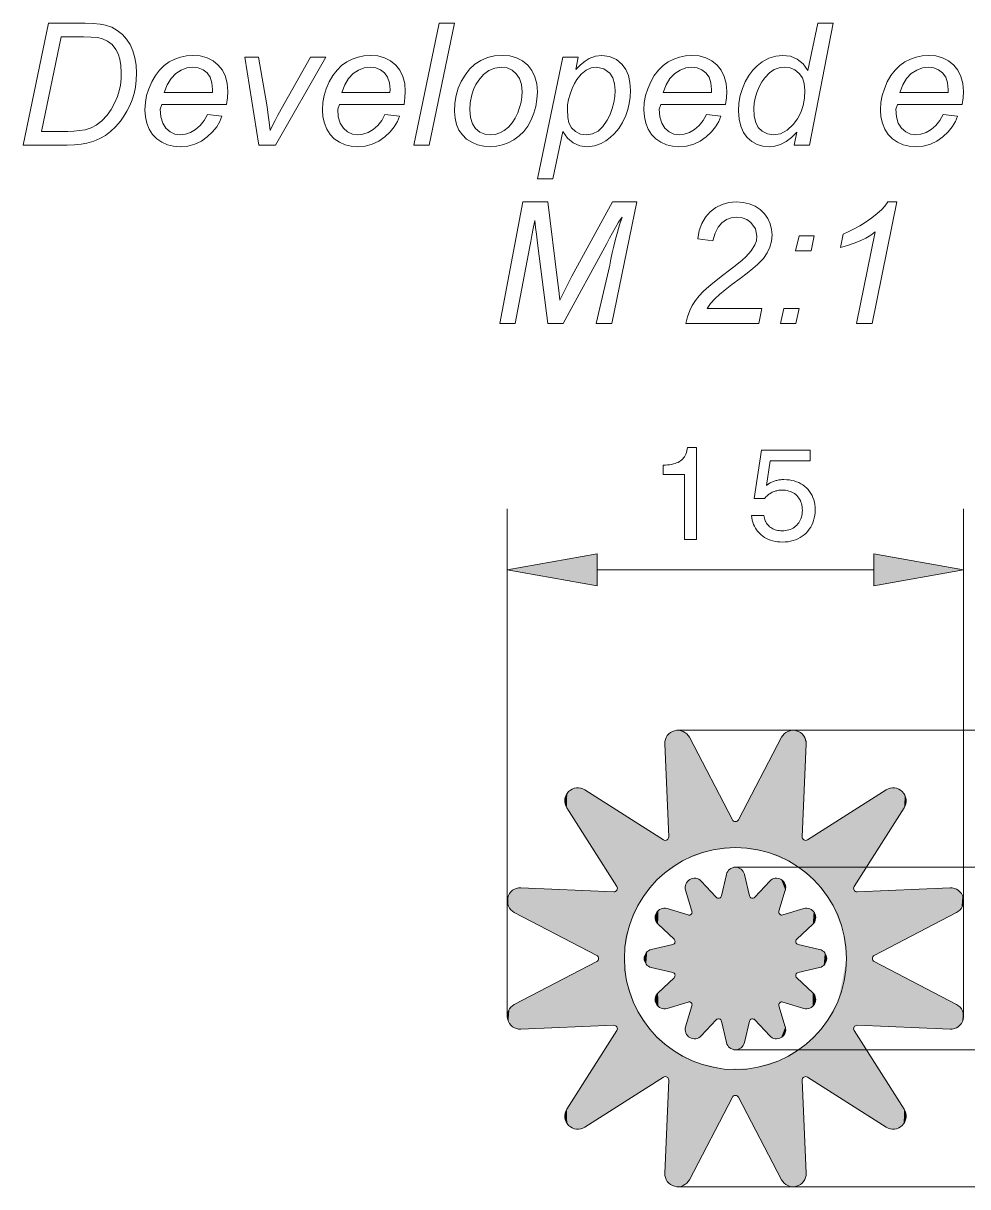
# Model space of a CAD drawing. Extents: x 0 to 297, y 0 to 420.
# Drawn here: x 179.41 to 210.45, y 42.51 to 80.75 of the extents above; entities that cross this region are included whole.
import ezdxf

# ---------------------------------------------------------------- set-up
doc = ezdxf.new("R2010")
doc.units = 0

msp = doc.modelspace()

# ---------------------------------------------------------------- linework, layer by layer
at = {"lineweight": 13, "ltscale": 0.416678}
for p, q in [((195.317, 48.118), (195.317, 64.785)), ((210.317, 48.118), (210.317, 64.785))]:
    msp.add_line(p, q, dxfattribs=at)
at = {"lineweight": 13, "ltscale": 0.227279}
msp.add_line((198.272, 62.785), (207.363, 62.785), dxfattribs=at)
at = {"lineweight": 13}
for p, q in [((200.923, 57.512), (230.468, 57.512)), ((200.923, 42.512), (230.468, 42.512))]:
    msp.add_line(p, q, dxfattribs=at)
at = {"lineweight": 13, "ltscale": 0.076371}
for p, q in [((200.624, 54.013), (200.494, 57.065)), ((202.716, 54.574), (201.303, 57.282)), ((202.918, 54.574), (204.331, 57.282)), ((205.01, 54.013), (205.141, 57.065)), ((198.817, 52.205), (195.765, 52.336)), ((206.818, 52.205), (209.87, 52.336)), ((198.256, 50.113), (195.548, 51.527)), ((207.378, 50.113), (210.087, 51.527)), ((198.256, 49.911), (195.548, 48.498)), ((207.378, 49.911), (210.087, 48.498)), ((198.817, 47.819), (195.765, 47.689)), ((206.818, 47.819), (209.87, 47.689)), ((200.624, 46.012), (200.494, 42.96)), ((205.01, 46.012), (205.141, 42.96)), ((202.716, 45.451), (201.303, 42.743)), ((202.918, 45.451), (204.331, 42.743))]:
    msp.add_line(p, q, dxfattribs=at)
at = {"lineweight": 13, "ltscale": 0.076513}
for p, q in [((200.449, 53.912), (197.866, 55.554)), ((205.185, 53.912), (207.768, 55.554)), ((198.918, 52.38), (197.276, 54.963)), ((206.717, 52.38), (208.359, 54.963)), ((198.918, 47.644), (197.276, 45.061)), ((206.717, 47.644), (208.359, 45.061)), ((200.449, 46.113), (197.866, 44.471)), ((205.185, 46.113), (207.768, 44.471))]:
    msp.add_line(p, q, dxfattribs=at)
at = {"lineweight": 13, "ltscale": 0.01809}
for p, q in [((202.356, 52.074), (202.522, 52.778)), ((203.278, 52.074), (203.113, 52.778)), ((201.263, 51.442), (200.57, 51.651)), ((204.372, 51.442), (205.065, 51.651)), ((200.801, 50.644), (200.274, 51.139)), ((204.833, 50.644), (205.36, 51.139)), ((200.756, 50.473), (200.051, 50.308)), ((204.879, 50.473), (205.583, 50.308)), ((200.756, 49.551), (200.051, 49.717)), ((204.879, 49.551), (205.583, 49.717)), ((200.801, 49.381), (200.274, 48.886)), ((204.833, 49.381), (205.36, 48.886)), ((201.263, 48.582), (200.57, 48.373)), ((204.372, 48.582), (205.065, 48.373)), ((202.356, 47.951), (202.522, 47.247)), ((203.278, 47.951), (203.113, 47.247))]:
    msp.add_line(p, q, dxfattribs=at)
at = {"lineweight": 13, "ltscale": 0.472596}
for p, q in [((202.817, 53.012), (221.721, 53.012)), ((202.817, 47.012), (221.721, 47.012))]:
    msp.add_line(p, q, dxfattribs=at)
at = {"lineweight": 13, "ltscale": 0.018089}
for p, q in [((202.186, 52.028), (201.69, 52.555)), ((203.449, 52.028), (203.944, 52.555)), ((201.387, 51.567), (201.178, 52.26)), ((204.247, 51.567), (204.456, 52.26)), ((201.387, 48.458), (201.178, 47.765)), ((204.247, 48.458), (204.456, 47.765)), ((202.186, 47.997), (201.69, 47.469)), ((203.449, 47.997), (203.944, 47.469))]:
    msp.add_line(p, q, dxfattribs=at)
at = {"lineweight": 13}
for points in [[(179.409, 76.745), (180.243, 80.745), (181.446, 80.745), (181.712, 80.738), (181.933, 80.718), (182.108, 80.683), (182.315, 80.612), (182.501, 80.511), (182.666, 80.381), (182.807, 80.224), (182.924, 80.044), (183.014, 79.839), (183.08, 79.614), (183.119, 79.371), (183.132, 79.111), (183.122, 78.875), (183.095, 78.65), (183.05, 78.435), (182.986, 78.231), (182.907, 78.038), (182.818, 77.858), (182.717, 77.689), (182.605, 77.532), (182.445, 77.346), (182.281, 77.189), (182.112, 77.061), (181.93, 76.957), (181.727, 76.873), (181.503, 76.808), (181.312, 76.773), (181.093, 76.752), (180.847, 76.745)], [(192.246, 76.745), (193.076, 80.745), (193.585, 80.745), (192.755, 76.745)], [(204.838, 77.163), (204.662, 76.993), (204.482, 76.86), (204.298, 76.766), (204.111, 76.709), (203.92, 76.69), (203.714, 76.709), (203.526, 76.765), (203.356, 76.859), (203.204, 76.991), (203.079, 77.159), (202.99, 77.36), (202.936, 77.596), (202.918, 77.865), (202.932, 78.122), (202.973, 78.367), (203.043, 78.601), (203.139, 78.824), (203.257, 79.027), (203.389, 79.203), (203.534, 79.352), (203.694, 79.474), (203.916, 79.594), (204.139, 79.666), (204.362, 79.69), (204.621, 79.659), (204.846, 79.565), (205.037, 79.409), (205.195, 79.19), (205.529, 80.745), (206.029, 80.745), (205.251, 76.745), (204.751, 76.745)], [(180.01, 77.19), (180.659, 77.19), (180.873, 77.193), (181.074, 77.204), (181.263, 77.221), (181.44, 77.245), (181.637, 77.307), (181.803, 77.392), (181.993, 77.536), (182.165, 77.721), (182.297, 77.911), (182.41, 78.117), (182.504, 78.34), (182.56, 78.52), (182.6, 78.711), (182.624, 78.915), (182.632, 79.13), (182.621, 79.362), (182.588, 79.566), (182.533, 79.741), (182.457, 79.887), (182.33, 80.044), (182.181, 80.16), (182.012, 80.238), (181.853, 80.273), (181.646, 80.294), (181.389, 80.301), (180.659, 80.301)], [(185.463, 77.745), (185.941, 77.69), (185.871, 77.514), (185.768, 77.342), (185.63, 77.174), (185.459, 77.011), (185.262, 76.871), (185.047, 76.77), (184.814, 76.71), (184.562, 76.69), (184.351, 76.706), (184.152, 76.755), (183.965, 76.837), (183.798, 76.95), (183.66, 77.093), (183.551, 77.265), (183.472, 77.462), (183.425, 77.675), (183.409, 77.906), (183.423, 78.139), (183.465, 78.369), (183.535, 78.596), (183.632, 78.818), (183.752, 79.025), (183.888, 79.203), (184.041, 79.353), (184.21, 79.475), (184.39, 79.569), (184.579, 79.636), (184.774, 79.676), (184.977, 79.69), (185.227, 79.67), (185.45, 79.611), (185.647, 79.512), (185.817, 79.373), (185.955, 79.2), (186.053, 78.998), (186.112, 78.768), (186.132, 78.508), (186.121, 78.296), (186.091, 78.079), (183.965, 78.079), (183.909, 77.924), (183.931, 77.672), (183.994, 77.462), (184.1, 77.296), (184.236, 77.175), (184.392, 77.103), (184.566, 77.079), (184.737, 77.098), (184.907, 77.155), (185.074, 77.25), (185.229, 77.381), (185.358, 77.546)], [(187.156, 76.745), (186.687, 79.634), (187.136, 79.634), (187.413, 78.064), (187.437, 77.915), (187.463, 77.725), (187.493, 77.495), (187.525, 77.224), (187.601, 77.381), (187.686, 77.549), (187.781, 77.728), (187.887, 77.919), (188.854, 79.634), (189.354, 79.634), (187.698, 76.745)], [(191.297, 77.745), (191.774, 77.69), (191.704, 77.514), (191.601, 77.342), (191.464, 77.174), (191.293, 77.011), (191.095, 76.871), (190.88, 76.77), (190.647, 76.71), (190.395, 76.69), (190.184, 76.706), (189.985, 76.755), (189.798, 76.837), (189.632, 76.95), (189.494, 77.093), (189.385, 77.265), (189.306, 77.462), (189.258, 77.675), (189.243, 77.906), (189.257, 78.139), (189.298, 78.369), (189.368, 78.596), (189.466, 78.818), (189.586, 79.025), (189.722, 79.203), (189.874, 79.353), (190.043, 79.475), (190.224, 79.569), (190.412, 79.636), (190.607, 79.676), (190.81, 79.69), (191.06, 79.67), (191.284, 79.611), (191.48, 79.512), (191.651, 79.373), (191.788, 79.2), (191.886, 78.998), (191.945, 78.768), (191.965, 78.508), (191.955, 78.296), (191.924, 78.079), (189.798, 78.079), (189.743, 77.924), (189.764, 77.672), (189.827, 77.462), (189.933, 77.296), (190.07, 77.175), (190.225, 77.103), (190.399, 77.079), (190.57, 77.098), (190.74, 77.155), (190.908, 77.25), (191.062, 77.381), (191.192, 77.546)], [(193.585, 77.844), (193.598, 78.116), (193.64, 78.372), (193.708, 78.612), (193.805, 78.836), (193.928, 79.044), (194.08, 79.236), (194.253, 79.399), (194.447, 79.526), (194.662, 79.617), (194.896, 79.672), (195.152, 79.69), (195.399, 79.67), (195.62, 79.609), (195.817, 79.507), (195.989, 79.366), (196.128, 79.189), (196.227, 78.985), (196.287, 78.752), (196.307, 78.49), (196.294, 78.247), (196.257, 78.013), (196.194, 77.787), (196.107, 77.57), (195.996, 77.369), (195.864, 77.194), (195.712, 77.043), (195.537, 76.917), (195.35, 76.818), (195.158, 76.747), (194.961, 76.704), (194.759, 76.69), (194.542, 76.706), (194.339, 76.754), (194.149, 76.833), (193.98, 76.942), (193.841, 77.077), (193.73, 77.238), (193.649, 77.422), (193.601, 77.624)], [(196.307, 75.634), (197.14, 79.634), (197.65, 79.634), (197.566, 79.23), (197.726, 79.385), (197.874, 79.505), (198.01, 79.59), (198.212, 79.665), (198.425, 79.69), (198.679, 79.657), (198.903, 79.557), (199.096, 79.391), (199.213, 79.226), (199.296, 79.028), (199.346, 78.798), (199.363, 78.536), (199.353, 78.317), (199.325, 78.107), (199.278, 77.908), (199.213, 77.719), (199.105, 77.489), (198.983, 77.291), (198.846, 77.125), (198.7, 76.989), (198.553, 76.879), (198.405, 76.795), (198.179, 76.716), (197.948, 76.69), (197.702, 76.721), (197.486, 76.815), (197.299, 76.971), (197.142, 77.19), (196.816, 75.634)], [(201.861, 77.745), (202.338, 77.69), (202.269, 77.514), (202.165, 77.342), (202.028, 77.174), (201.857, 77.011), (201.66, 76.871), (201.444, 76.77), (201.211, 76.71), (200.96, 76.69), (200.749, 76.706), (200.55, 76.755), (200.363, 76.837), (200.196, 76.95), (200.058, 77.093), (199.949, 77.265), (199.87, 77.462), (199.823, 77.675), (199.807, 77.906), (199.821, 78.139), (199.863, 78.369), (199.932, 78.596), (200.03, 78.818), (200.15, 79.025), (200.286, 79.203), (200.438, 79.353), (200.607, 79.475), (200.788, 79.569), (200.976, 79.636), (201.172, 79.676), (201.375, 79.69), (201.624, 79.67), (201.848, 79.611), (202.045, 79.512), (202.215, 79.373), (202.352, 79.2), (202.451, 78.998), (202.51, 78.768), (202.529, 78.508), (202.519, 78.296), (202.488, 78.079), (200.363, 78.079), (200.307, 77.924), (200.328, 77.672), (200.392, 77.462), (200.497, 77.296), (200.634, 77.175), (200.789, 77.103), (200.963, 77.079), (201.135, 77.098), (201.304, 77.155), (201.472, 77.25), (201.626, 77.381), (201.756, 77.546)], [(209.639, 77.745), (210.116, 77.69), (210.046, 77.514), (209.943, 77.342), (209.806, 77.174), (209.635, 77.011), (209.437, 76.871), (209.222, 76.77), (208.989, 76.71), (208.737, 76.69), (208.526, 76.706), (208.327, 76.755), (208.14, 76.837), (207.974, 76.95), (207.836, 77.093), (207.727, 77.265), (207.648, 77.462), (207.6, 77.675), (207.585, 77.906), (207.599, 78.139), (207.64, 78.369), (207.71, 78.596), (207.808, 78.818), (207.928, 79.025), (208.064, 79.203), (208.216, 79.353), (208.385, 79.475), (208.566, 79.569), (208.754, 79.636), (208.95, 79.676), (209.152, 79.69), (209.402, 79.67), (209.626, 79.611), (209.822, 79.512), (209.993, 79.373), (210.13, 79.2), (210.228, 78.998), (210.287, 78.768), (210.307, 78.508), (210.297, 78.296), (210.266, 78.079), (208.14, 78.079), (208.085, 77.924), (208.106, 77.672), (208.169, 77.462), (208.275, 77.296), (208.412, 77.175), (208.567, 77.103), (208.741, 77.079), (208.912, 77.098), (209.082, 77.155), (209.25, 77.25), (209.404, 77.381), (209.534, 77.546)], [(184.042, 78.468), (185.629, 78.468), (185.632, 78.572), (185.611, 78.789), (185.551, 78.969), (185.451, 79.113), (185.318, 79.217), (185.163, 79.28), (184.985, 79.301), (184.785, 79.278), (184.597, 79.209), (184.422, 79.093), (184.266, 78.931), (184.14, 78.723)], [(189.876, 78.468), (191.462, 78.468), (191.465, 78.572), (191.445, 78.789), (191.384, 78.969), (191.284, 79.113), (191.152, 79.217), (190.997, 79.28), (190.818, 79.301), (190.618, 79.278), (190.43, 79.209), (190.255, 79.093), (190.1, 78.931), (189.973, 78.723)], [(194.085, 77.896), (194.106, 77.649), (194.17, 77.446), (194.277, 77.286), (194.416, 77.171), (194.579, 77.102), (194.764, 77.079), (194.918, 77.094), (195.071, 77.142), (195.217, 77.221), (195.353, 77.333), (195.474, 77.471), (195.576, 77.626), (195.659, 77.797), (195.724, 77.981), (195.77, 78.155), (195.798, 78.325), (195.807, 78.489), (195.785, 78.728), (195.721, 78.927), (195.614, 79.088), (195.474, 79.206), (195.312, 79.277), (195.127, 79.301), (194.911, 79.274), (194.714, 79.192), (194.536, 79.059), (194.377, 78.875), (194.285, 78.728), (194.212, 78.567), (194.155, 78.39), (194.102, 78.128)], [(197.292, 77.919), (197.304, 77.646), (197.338, 77.472), (197.428, 77.313), (197.56, 77.187), (197.727, 77.106), (197.919, 77.079), (198.12, 77.109), (198.301, 77.198), (198.462, 77.348), (198.602, 77.557), (198.696, 77.749), (198.769, 77.942), (198.821, 78.137), (198.852, 78.334), (198.863, 78.533), (198.843, 78.759), (198.785, 78.949), (198.688, 79.101), (198.491, 79.251), (198.252, 79.301), (198.072, 79.276), (197.905, 79.201), (197.751, 79.077), (197.608, 78.903), (197.522, 78.762), (197.447, 78.6), (197.382, 78.419), (197.332, 78.236), (197.302, 78.069)], [(200.44, 78.468), (202.027, 78.468), (202.029, 78.572), (202.009, 78.789), (201.949, 78.969), (201.848, 79.113), (201.716, 79.217), (201.561, 79.28), (201.382, 79.301), (201.183, 79.278), (200.995, 79.209), (200.819, 79.093), (200.664, 78.931), (200.537, 78.723)], [(203.418, 77.961), (203.434, 77.691), (203.482, 77.485), (203.568, 77.325), (203.699, 77.195), (203.867, 77.108), (204.066, 77.079), (204.296, 77.117), (204.512, 77.23), (204.712, 77.42), (204.852, 77.61), (204.961, 77.817), (205.038, 78.041), (205.085, 78.282), (205.1, 78.541), (205.079, 78.762), (205.015, 78.948), (204.909, 79.1), (204.771, 79.211), (204.611, 79.279), (204.428, 79.301), (204.248, 79.281), (204.085, 79.222), (203.931, 79.115), (203.778, 78.954), (203.682, 78.816), (203.597, 78.656), (203.522, 78.473), (203.464, 78.287), (203.43, 78.116)], [(208.218, 78.468), (209.804, 78.468), (209.807, 78.572), (209.787, 78.789), (209.727, 78.969), (209.626, 79.113), (209.494, 79.217), (209.339, 79.28), (209.16, 79.301), (208.96, 79.278), (208.773, 79.209), (208.597, 79.093), (208.442, 78.931), (208.315, 78.723)], [(195.069, 70.875), (195.828, 74.875), (196.646, 74.875), (196.97, 72.288), (197.007, 71.965), (197.032, 71.751), (197.045, 71.644), (197.079, 71.71), (197.156, 71.863), (197.278, 72.105), (197.444, 72.435), (198.772, 74.875), (199.575, 74.875), (198.754, 70.875), (198.243, 70.875), (198.693, 72.799), (198.726, 72.998), (198.767, 73.205), (198.816, 73.422), (198.872, 73.647), (198.937, 73.881), (199.009, 74.124), (199.089, 74.375), (198.978, 74.206), (198.873, 74.035), (198.772, 73.861), (198.677, 73.684), (198.587, 73.505), (197.157, 70.875), (196.645, 70.875), (196.323, 73.435), (196.3, 73.619), (196.275, 73.818), (196.248, 74.033), (196.219, 74.264), (196.17, 74.005), (196.127, 73.775), (196.089, 73.576), (196.057, 73.407), (195.576, 70.875)], [(201.186, 70.875), (201.244, 71.101), (201.315, 71.302), (201.399, 71.476), (201.499, 71.635), (201.619, 71.788), (201.759, 71.936), (201.866, 72.033), (202.006, 72.152), (202.179, 72.292), (202.386, 72.454), (202.626, 72.637), (202.858, 72.814), (203.035, 72.958), (203.158, 73.068), (203.335, 73.267), (203.456, 73.463), (203.504, 73.601), (203.52, 73.75), (203.472, 73.991), (203.327, 74.193), (203.189, 74.294), (203.032, 74.355), (202.856, 74.375), (202.678, 74.355), (202.517, 74.293), (202.371, 74.19), (202.246, 74.042), (202.147, 73.845), (202.075, 73.598), (201.575, 73.664), (201.628, 73.931), (201.714, 74.167), (201.835, 74.374), (201.99, 74.551), (202.172, 74.693), (202.375, 74.794), (202.599, 74.855), (202.844, 74.875), (203.065, 74.859), (203.271, 74.811), (203.463, 74.731), (203.633, 74.622), (203.772, 74.487), (203.88, 74.327), (203.958, 74.151), (204.004, 73.972), (204.02, 73.789), (204.002, 73.589), (203.948, 73.392), (203.859, 73.2), (203.734, 73.011), (203.656, 72.927), (203.541, 72.819), (203.388, 72.688), (203.197, 72.534), (202.968, 72.357), (202.701, 72.156), (202.477, 71.984), (202.294, 71.834), (202.153, 71.706), (201.995, 71.535), (201.882, 71.375), (203.686, 71.375), (203.59, 70.875)], [(206.797, 70.875), (207.409, 73.887), (207.264, 73.784), (207.1, 73.689), (206.919, 73.6), (206.719, 73.518), (206.5, 73.443), (206.264, 73.375), (206.356, 73.82), (206.538, 73.898), (206.72, 73.988), (206.9, 74.089), (207.079, 74.201), (207.298, 74.352), (207.478, 74.489), (207.619, 74.613), (207.727, 74.732), (207.83, 74.875), (208.12, 74.875), (207.306, 70.875)], [(204.792, 73.264), (204.909, 73.764), (205.409, 73.764), (205.305, 73.264)], [(204.292, 70.875), (204.409, 71.375), (204.909, 71.375), (204.801, 70.875)], [(201.141, 63.785), (201.141, 65.918), (200.441, 65.918), (200.441, 66.224), (200.516, 66.227), (200.587, 66.232), (200.654, 66.239), (200.718, 66.25), (200.777, 66.263), (200.832, 66.278), (200.884, 66.296), (200.931, 66.317), (200.975, 66.34), (201.014, 66.366), (201.05, 66.395), (201.083, 66.427), (201.113, 66.463), (201.14, 66.502), (201.164, 66.544), (201.185, 66.589), (201.203, 66.638), (201.218, 66.69), (201.231, 66.745), (201.24, 66.804), (201.533, 66.804), (201.533, 63.785)], [(203.346, 64.567), (203.746, 64.567), (203.755, 64.521), (203.766, 64.477), (203.779, 64.436), (203.795, 64.396), (203.813, 64.358), (203.834, 64.323), (203.857, 64.289), (203.883, 64.258), (203.911, 64.229), (203.941, 64.201), (203.974, 64.176), (204.008, 64.154), (204.045, 64.134), (204.083, 64.117), (204.122, 64.102), (204.164, 64.09), (204.207, 64.081), (204.252, 64.075), (204.299, 64.071), (204.347, 64.069), (204.406, 64.071), (204.463, 64.077), (204.517, 64.086), (204.569, 64.099), (204.619, 64.115), (204.666, 64.135), (204.711, 64.159), (204.754, 64.187), (204.794, 64.218), (204.832, 64.253), (204.867, 64.291), (204.898, 64.331), (204.926, 64.373), (204.949, 64.418), (204.97, 64.465), (204.986, 64.515), (204.999, 64.566), (205.008, 64.62), (205.014, 64.677), (205.015, 64.736), (205.014, 64.795), (205.008, 64.853), (204.999, 64.908), (204.986, 64.96), (204.97, 65.01), (204.95, 65.058), (204.927, 65.103), (204.899, 65.145), (204.869, 65.185), (204.834, 65.223), (204.797, 65.257), (204.757, 65.288), (204.714, 65.315), (204.669, 65.339), (204.622, 65.359), (204.572, 65.375), (204.519, 65.388), (204.464, 65.397), (204.407, 65.402), (204.347, 65.404), (204.312, 65.403), (204.278, 65.401), (204.245, 65.398), (204.212, 65.393), (204.18, 65.386), (204.148, 65.379), (204.117, 65.37), (204.087, 65.359), (204.057, 65.348), (204.028, 65.334), (203.999, 65.32), (203.971, 65.304), (203.944, 65.286), (203.918, 65.268), (203.893, 65.248), (203.868, 65.227), (203.844, 65.204), (203.82, 65.18), (203.798, 65.154), (203.776, 65.128), (203.432, 65.128), (203.668, 66.717), (205.271, 66.717), (205.271, 66.363), (203.957, 66.363), (203.837, 65.556), (203.859, 65.574), (203.882, 65.592), (203.905, 65.609), (203.929, 65.624), (203.954, 65.639), (203.98, 65.653), (204.007, 65.666), (204.034, 65.678), (204.062, 65.69), (204.091, 65.7), (204.121, 65.71), (204.151, 65.718), (204.181, 65.725), (204.212, 65.732), (204.244, 65.737), (204.276, 65.742), (204.309, 65.745), (204.342, 65.748), (204.376, 65.749), (204.41, 65.75), (204.501, 65.747), (204.588, 65.739), (204.671, 65.725), (204.751, 65.706), (204.827, 65.681), (204.9, 65.651), (204.968, 65.615), (205.034, 65.574), (205.095, 65.528), (205.154, 65.476), (205.207, 65.419), (205.255, 65.359), (205.297, 65.296), (205.334, 65.229), (205.365, 65.159), (205.39, 65.085), (205.41, 65.008), (205.424, 64.928), (205.432, 64.844), (205.435, 64.757), (205.432, 64.664), (205.423, 64.575), (205.408, 64.489), (205.387, 64.408), (205.36, 64.329), (205.328, 64.254), (205.289, 64.183), (205.244, 64.116), (205.193, 64.052), (205.137, 63.991), (205.075, 63.936), (205.01, 63.886), (204.941, 63.842), (204.869, 63.804), (204.793, 63.772), (204.714, 63.745), (204.631, 63.725), (204.544, 63.71), (204.454, 63.701), (204.36, 63.698), (204.276, 63.701), (204.196, 63.708), (204.119, 63.72), (204.044, 63.737), (203.972, 63.758), (203.903, 63.784), (203.837, 63.816), (203.774, 63.851), (203.714, 63.892), (203.657, 63.938), (203.603, 63.987), (203.555, 64.039), (203.511, 64.095), (203.473, 64.153), (203.439, 64.215), (203.411, 64.279), (203.387, 64.346), (203.368, 64.417), (203.355, 64.49)], [(198.272, 63.306), (195.317, 62.785), (198.272, 62.264)], [(207.363, 62.264), (210.317, 62.785), (207.363, 63.306)]]:
    msp.add_lwpolyline(points, close=True, dxfattribs=at)
msp.add_circle((202.817, 50.012), 3.65, dxfattribs=at)
for centre, radius, start, end in [((200.923, 57.083), 0.429, 27.558, 182.442), ((204.712, 57.083), 0.429, 357.558, 152.442), ((197.637, 55.193), 0.428, 57.558, 212.442), ((207.998, 55.193), 0.428, 327.558, 122.442), ((202.817, 54.626), 0.114, 207.558, 332.442), ((200.51, 54.008), 0.114, 237.558, 2.442), ((205.124, 54.008), 0.114, 177.558, 302.442), ((202.817, 52.709), 0.304, 13.2167, 166.7833), ((198.821, 52.319), 0.114, 267.558, 32.442), ((201.469, 52.347), 0.304, 43.2167, 196.7833), ((204.165, 52.347), 0.304, 343.2167, 136.7833), ((206.813, 52.319), 0.114, 147.558, 272.442), ((195.746, 51.907), 0.429, 87.558, 242.442), ((202.259, 52.096), 0.1, 223.2167, 346.7833), ((203.376, 52.096), 0.1, 193.2167, 316.7833), ((209.888, 51.907), 0.429, 297.558, 92.442), ((200.482, 51.36), 0.304, 73.2167, 226.7833), ((205.152, 51.36), 0.304, 313.2167, 106.7833), ((201.291, 51.538), 0.1, 253.2167, 16.7833), ((204.343, 51.538), 0.1, 163.2167, 286.7833), ((200.733, 50.571), 0.1, 283.2167, 46.7833), ((204.901, 50.571), 0.1, 133.2167, 256.7833), ((198.203, 50.012), 0.114, 297.558, 62.442), ((200.121, 50.012), 0.304, 103.2167, 256.7833), ((205.513, 50.012), 0.304, 283.2167, 76.7833), ((207.431, 50.012), 0.114, 117.558, 242.442), ((200.733, 49.454), 0.1, 313.2167, 76.7833), ((204.901, 49.454), 0.1, 103.2167, 226.7833), ((200.482, 48.664), 0.304, 133.2167, 286.7833), ((201.291, 48.487), 0.1, 343.2167, 106.7833), ((204.343, 48.487), 0.1, 73.2167, 196.7833), ((205.152, 48.664), 0.304, 253.2167, 46.7833), ((195.746, 48.118), 0.429, 117.558, 272.442), ((209.888, 48.118), 0.429, 267.558, 62.442), ((198.821, 47.705), 0.114, 327.558, 92.442), ((202.259, 47.928), 0.1, 13.2167, 136.7833), ((203.376, 47.928), 0.1, 43.2167, 166.7833), ((206.813, 47.705), 0.114, 87.558, 212.442), ((201.469, 47.677), 0.304, 163.2167, 316.7833), ((204.165, 47.677), 0.304, 223.2167, 16.7833), ((202.817, 47.316), 0.304, 193.2167, 346.7833), ((200.51, 46.017), 0.114, 357.558, 122.442), ((205.124, 46.017), 0.114, 57.558, 182.442), ((202.817, 45.398), 0.114, 27.558, 152.442), ((197.637, 44.832), 0.428, 147.558, 302.442), ((207.998, 44.832), 0.428, 237.558, 32.442), ((200.923, 42.941), 0.429, 177.558, 332.442), ((204.712, 42.941), 0.429, 207.558, 2.442)]:
    msp.add_arc(centre, radius, start, end, dxfattribs=at)
for points in [[(198.272, 63.306), (195.317, 62.785), (198.272, 63.306), (198.272, 62.264)], [(207.363, 62.264), (210.317, 62.785), (207.363, 62.264), (207.363, 63.306)]]:
    msp.add_solid(points, dxfattribs=at)
at = {"lineweight": 5}
for points in [[(200.624, 54.013), (200.577, 57.337), (200.624, 57.392)], [(201.125, 53.246), (200.624, 57.392), (200.743, 57.473), (200.68, 57.437)], [(201.125, 53.246), (200.624, 53.997), (200.624, 57.392), (200.624, 54.013)], [(201.125, 53.246), (200.743, 57.473), (200.883, 57.51), (200.811, 57.498)], [(201.125, 53.246), (200.883, 57.51), (201.027, 57.499), (200.955, 57.511)], [(201.125, 53.246), (201.027, 57.499), (201.159, 57.441), (201.095, 57.476)], [(202.001, 53.57), (201.125, 53.246), (201.216, 57.397), (201.159, 57.441)], [(202.001, 53.57), (201.216, 57.397), (201.303, 57.282), (201.264, 57.343)], [(204.708, 53.135), (204.37, 57.343), (204.476, 57.441), (204.419, 57.397)], [(204.708, 53.135), (204.476, 57.441), (204.608, 57.499), (204.539, 57.476)], [(204.608, 57.499), (204.679, 57.511), (204.708, 53.135), (204.752, 57.51)], [(204.708, 53.135), (204.752, 57.51), (205.011, 53.997), (204.823, 57.498)], [(205.011, 53.997), (204.823, 57.498), (204.891, 57.473)], [(205.01, 54.013), (205.011, 53.997), (204.954, 57.437), (204.891, 57.473)], [(205.01, 54.013), (204.954, 57.437), (205.058, 57.337), (205.01, 57.392)], [(200.624, 54.013), (200.494, 57.065), (200.512, 57.208), (200.497, 57.137)], [(200.624, 54.013), (200.512, 57.208), (200.577, 57.337), (200.539, 57.275)], [(202.001, 53.57), (201.303, 57.282), (202.716, 54.574)], [(202.931, 53.661), (202.91, 54.56), (204.331, 57.282), (202.918, 54.574)], [(202.931, 53.661), (204.331, 57.282), (203.853, 53.512)], [(204.708, 53.135), (203.853, 53.512), (204.37, 57.343), (204.331, 57.282)], [(205.01, 54.013), (205.058, 57.337), (205.141, 57.065)], [(205.141, 57.065), (205.058, 57.337), (205.122, 57.208), (205.095, 57.275)], [(205.141, 57.065), (205.122, 57.208), (205.137, 57.137)], [(197.242, 55.027), (197.251, 55.378), (197.276, 54.963), (197.288, 55.44)], [(198.918, 52.38), (197.276, 54.963), (197.334, 55.495), (197.288, 55.44)], [(198.918, 52.38), (197.334, 55.495), (197.452, 55.578), (197.389, 55.542)], [(198.918, 52.38), (197.452, 55.578), (197.59, 55.618), (197.519, 55.604)], [(198.918, 52.38), (197.59, 55.618), (197.734, 55.609), (197.662, 55.62)], [(198.918, 52.38), (197.734, 55.609), (197.866, 55.554), (197.802, 55.587)], [(200.449, 53.912), (198.925, 52.367), (197.866, 55.554), (198.918, 52.38)], [(207.768, 55.554), (205.438, 52.553), (205.185, 53.912)], [(207.768, 55.554), (206.704, 52.352), (205.438, 52.553), (205.997, 51.804)], [(207.768, 55.554), (206.717, 52.38), (206.704, 52.352), (206.709, 52.367)], [(208.359, 54.963), (206.717, 52.38), (207.832, 55.587), (207.768, 55.554)], [(208.359, 54.963), (207.832, 55.587), (207.972, 55.62), (207.901, 55.609)], [(208.359, 54.963), (207.972, 55.62), (208.115, 55.604), (208.044, 55.618)], [(208.359, 54.963), (208.115, 55.604), (208.245, 55.542), (208.183, 55.578)], [(208.359, 54.963), (208.245, 55.542), (208.3, 55.495)], [(208.3, 55.495), (208.347, 55.44), (208.359, 54.963), (208.383, 55.378)], [(197.21, 55.167), (197.212, 55.24), (197.22, 55.096), (197.225, 55.31)], [(197.22, 55.096), (197.225, 55.31), (197.242, 55.027), (197.251, 55.378)], [(208.359, 54.963), (208.383, 55.378), (208.392, 55.027), (208.409, 55.31)], [(208.392, 55.027), (208.409, 55.31), (208.414, 55.096), (208.423, 55.24)], [(208.414, 55.096), (208.423, 55.24), (208.425, 55.167)], [(202.931, 53.661), (202.001, 53.57), (202.724, 54.56), (202.716, 54.574)], [(202.931, 53.661), (202.724, 54.56), (202.745, 54.538), (202.734, 54.548)], [(202.931, 53.661), (202.745, 54.538), (202.772, 54.522), (202.758, 54.529)], [(202.931, 53.661), (202.772, 54.522), (202.802, 54.513), (202.787, 54.517)], [(202.931, 53.661), (202.802, 54.513), (202.833, 54.513), (202.817, 54.512)], [(202.931, 53.661), (202.833, 54.513), (202.862, 54.522), (202.848, 54.517)], [(202.931, 53.661), (202.862, 54.522), (202.889, 54.538), (202.876, 54.529)], [(202.931, 53.661), (202.889, 54.538), (202.91, 54.56), (202.9, 54.548)], [(200.449, 53.912), (198.934, 52.337), (198.925, 52.367), (198.93, 52.352)], [(200.449, 53.912), (199.351, 51.157), (198.934, 52.337), (198.935, 52.322)], [(200.449, 53.912), (200.36, 52.711), (199.351, 51.157), (199.755, 51.999)], [(201.125, 53.246), (200.36, 52.711), (200.463, 53.905), (200.449, 53.912)], [(201.125, 53.246), (200.553, 53.903), (200.58, 53.918), (200.567, 53.909)], [(201.125, 53.246), (200.58, 53.918), (200.602, 53.94), (200.592, 53.928)], [(201.125, 53.246), (200.602, 53.94), (200.617, 53.967), (200.61, 53.953)], [(201.125, 53.246), (200.617, 53.967), (200.624, 53.997), (200.621, 53.982)], [(204.708, 53.135), (205.011, 53.997), (205.013, 53.982)], [(205.438, 52.553), (204.708, 53.135), (205.018, 53.967), (205.013, 53.982)], [(205.438, 52.553), (205.018, 53.967), (205.033, 53.94), (205.024, 53.953)], [(205.438, 52.553), (205.033, 53.94), (205.054, 53.918), (205.043, 53.928)], [(205.438, 52.553), (205.054, 53.918), (205.081, 53.903), (205.067, 53.909)], [(205.438, 52.553), (205.172, 53.905), (205.185, 53.912)], [(201.125, 53.246), (200.463, 53.905), (200.492, 53.896), (200.477, 53.899)], [(201.125, 53.246), (200.492, 53.896), (200.523, 53.895), (200.508, 53.894)], [(201.125, 53.246), (200.523, 53.895), (200.553, 53.903), (200.539, 53.898)], [(205.438, 52.553), (205.081, 53.903), (205.111, 53.895), (205.096, 53.898)], [(205.438, 52.553), (205.111, 53.895), (205.142, 53.896), (205.127, 53.894)], [(205.438, 52.553), (205.142, 53.896), (205.172, 53.905), (205.157, 53.899)], [(202.352, 47.964), (202.356, 52.074), (202.356, 47.951), (202.522, 52.778)], [(202.356, 47.951), (202.522, 52.778), (202.522, 47.247), (202.537, 52.826)], [(202.522, 47.247), (202.537, 52.826), (202.537, 47.198), (202.561, 52.871)], [(202.537, 47.198), (202.561, 52.871), (202.561, 47.153), (202.592, 52.912)], [(202.561, 47.153), (202.592, 52.912), (202.592, 47.113), (202.629, 52.947)], [(202.592, 47.113), (202.629, 52.947), (202.629, 47.078), (202.671, 52.975)], [(202.629, 47.078), (202.671, 52.975), (202.671, 47.05), (202.717, 52.995)], [(202.671, 47.05), (202.717, 52.995), (202.717, 47.029), (202.767, 53.008)], [(202.717, 47.029), (202.767, 53.008), (202.767, 47.017), (202.817, 53.012)], [(202.767, 47.017), (202.817, 53.012), (202.817, 47.012), (202.868, 47.017)], [(202.817, 53.012), (202.868, 53.008), (202.868, 47.017), (202.917, 52.995)], [(202.868, 47.017), (202.917, 52.995), (202.917, 47.029), (202.963, 52.975)], [(202.917, 47.029), (202.963, 52.975), (202.963, 47.05), (203.006, 52.947)], [(202.963, 47.05), (203.006, 52.947), (203.006, 47.078), (203.043, 52.912)], [(203.006, 47.078), (203.043, 52.912), (203.043, 47.113), (203.074, 52.871)], [(203.043, 47.113), (203.074, 52.871), (203.074, 47.153), (203.097, 52.826)], [(203.074, 47.153), (203.097, 52.826), (203.097, 47.198), (203.113, 52.778)], [(203.097, 47.198), (203.113, 52.778), (203.113, 47.247), (203.278, 52.074)], [(201.172, 52.411), (201.168, 52.309), (201.166, 52.36)], [(201.172, 52.411), (201.187, 52.459), (201.168, 52.309), (201.178, 52.26)], [(201.387, 51.567), (201.178, 52.26), (201.209, 52.505), (201.187, 52.459)], [(201.387, 51.567), (201.209, 52.505), (201.275, 52.581), (201.239, 52.546)], [(201.387, 51.567), (201.275, 52.581), (201.317, 52.61)], [(201.317, 52.61), (201.363, 52.632), (201.387, 51.567), (201.412, 52.646)], [(201.387, 51.567), (201.412, 52.646), (201.39, 51.554), (201.391, 51.54)], [(201.391, 48.484), (201.412, 52.646), (201.412, 47.379), (201.463, 52.651)], [(201.391, 48.498), (201.391, 51.54), (201.391, 48.484), (201.412, 52.646)], [(201.412, 47.379), (201.463, 52.651), (201.463, 47.374), (201.513, 52.648)], [(201.463, 47.374), (201.513, 52.648), (201.513, 47.377), (201.563, 52.636)], [(201.513, 47.377), (201.563, 52.636), (201.563, 47.388), (201.61, 52.617)], [(201.563, 47.388), (201.61, 52.617), (201.61, 47.408), (201.653, 52.589)], [(201.61, 47.408), (201.653, 52.589), (201.653, 47.435), (201.69, 52.555)], [(201.653, 47.435), (201.69, 52.555), (201.69, 47.469), (202.186, 52.028)], [(203.439, 48.006), (203.449, 52.028), (203.449, 47.997), (203.944, 52.555)], [(203.449, 47.997), (203.944, 52.555), (203.944, 47.469), (203.982, 52.589)], [(203.944, 47.469), (203.982, 52.589), (203.982, 47.435), (204.025, 52.617)], [(203.982, 47.435), (204.025, 52.617), (204.025, 47.408), (204.072, 52.636)], [(204.025, 47.408), (204.072, 52.636), (204.072, 47.388), (204.121, 52.648)], [(204.072, 47.388), (204.121, 52.648), (204.121, 47.377), (204.172, 52.651)], [(204.121, 47.377), (204.172, 52.651), (204.172, 47.374), (204.222, 52.646)], [(204.172, 47.374), (204.222, 52.646), (204.222, 47.379)], [(204.222, 52.646), (204.243, 51.54), (204.222, 47.379), (204.243, 48.484)], [(204.271, 52.632), (204.243, 51.54), (204.222, 52.646)], [(204.271, 52.632), (204.247, 51.567), (204.243, 51.54), (204.244, 51.554)], [(204.456, 52.26), (204.247, 51.567), (204.317, 52.61), (204.271, 52.632)], [(204.456, 52.26), (204.317, 52.61), (204.395, 52.546), (204.359, 52.581)], [(204.456, 52.26), (204.395, 52.546), (204.425, 52.505)], [(204.425, 52.505), (204.448, 52.459), (204.456, 52.26), (204.462, 52.411)], [(204.456, 52.26), (204.462, 52.411), (204.467, 52.309), (204.469, 52.36)], [(195.318, 51.874), (195.319, 51.947), (195.33, 51.803), (195.332, 52.018)], [(195.33, 51.803), (195.332, 52.018), (195.353, 51.734), (195.356, 52.086)], [(195.353, 51.734), (195.356, 52.086), (195.388, 51.671), (195.392, 52.149)], [(195.388, 51.671), (195.392, 52.149), (195.433, 51.614), (195.438, 52.205)], [(195.433, 51.614), (195.438, 52.205), (195.487, 51.565), (195.492, 52.253)], [(195.487, 51.565), (195.492, 52.253), (195.548, 51.527), (195.554, 52.291)], [(198.256, 50.113), (195.548, 51.527), (195.621, 52.317), (195.554, 52.291)], [(198.256, 50.113), (195.621, 52.317), (195.765, 52.336), (195.692, 52.333)], [(198.817, 52.205), (198.256, 50.113), (195.765, 52.336)], [(198.817, 52.205), (198.281, 50.095), (198.256, 50.113), (198.269, 50.105)], [(198.817, 52.205), (198.301, 50.071), (198.281, 50.095), (198.292, 50.084)], [(198.817, 52.205), (198.313, 50.043), (198.301, 50.071), (198.308, 50.058)], [(198.817, 52.205), (198.317, 50.012), (198.313, 50.043), (198.316, 50.028)], [(198.317, 50.012), (198.817, 52.205), (198.817, 47.819), (198.832, 52.206)], [(198.817, 47.819), (198.832, 52.206), (198.832, 47.819), (198.847, 52.208)], [(198.832, 47.819), (198.847, 52.208), (198.847, 47.816), (198.862, 52.213)], [(198.847, 47.816), (198.862, 52.213), (198.862, 47.812), (198.876, 52.219)], [(198.862, 47.812), (198.876, 52.219), (198.876, 47.805), (198.889, 52.228)], [(198.876, 47.805), (198.889, 52.228), (198.889, 47.797), (198.901, 52.238)], [(198.889, 47.797), (198.901, 52.238), (198.901, 47.787), (198.911, 52.249)], [(198.901, 47.787), (198.911, 52.249), (198.911, 47.775), (198.92, 52.262)], [(198.911, 47.775), (198.92, 52.262), (198.92, 47.762), (198.927, 52.276)], [(198.92, 47.762), (198.927, 52.276), (198.927, 47.748), (198.932, 52.291)], [(198.927, 47.748), (198.932, 52.291), (198.932, 47.734), (198.935, 52.306)], [(198.932, 47.734), (198.935, 52.306), (198.935, 47.718), (198.935, 52.322)], [(198.935, 47.718), (198.935, 52.322), (198.935, 47.703), (199.174, 50.24)], [(198.935, 52.322), (199.351, 51.157), (199.174, 50.24)], [(201.69, 47.469), (202.186, 52.028), (202.186, 47.997), (202.196, 52.019)], [(202.186, 47.997), (202.196, 52.019), (202.196, 48.006), (202.207, 52.011)], [(202.196, 48.006), (202.207, 52.011), (202.207, 48.014), (202.219, 52.005)], [(202.207, 48.014), (202.219, 52.005), (202.219, 48.02), (202.231, 52)], [(202.219, 48.02), (202.231, 52), (202.231, 48.024), (202.245, 51.998)], [(202.231, 48.024), (202.245, 51.998), (202.245, 48.027), (202.258, 51.996)], [(202.245, 48.027), (202.258, 51.996), (202.258, 48.028), (202.271, 51.997)], [(202.258, 48.028), (202.271, 51.997), (202.271, 48.027), (202.285, 52)], [(202.271, 48.027), (202.285, 52), (202.285, 48.025), (202.297, 52.004)], [(202.285, 48.025), (202.297, 52.004), (202.297, 48.02), (202.309, 52.01)], [(202.297, 48.02), (202.309, 52.01), (202.309, 48.014), (202.321, 52.018)], [(202.309, 48.014), (202.321, 52.018), (202.321, 48.007), (202.331, 52.027)], [(202.321, 48.007), (202.331, 52.027), (202.331, 47.998), (202.339, 52.037)], [(202.331, 47.998), (202.339, 52.037), (202.339, 47.987), (202.346, 52.049)], [(202.339, 47.987), (202.346, 52.049), (202.346, 47.976), (202.352, 52.061)], [(202.346, 47.976), (202.352, 52.061), (202.352, 47.964), (202.356, 52.074)], [(203.113, 47.247), (203.278, 52.074), (203.278, 47.951), (203.282, 52.061)], [(203.278, 47.951), (203.282, 52.061), (203.282, 47.964), (203.288, 52.049)], [(203.282, 47.964), (203.288, 52.049), (203.288, 47.976), (203.295, 52.037)], [(203.288, 47.976), (203.295, 52.037), (203.295, 47.987), (203.304, 52.027)], [(203.295, 47.987), (203.304, 52.027), (203.304, 47.998), (203.314, 52.018)], [(203.304, 47.998), (203.314, 52.018), (203.314, 48.007), (203.325, 52.01)], [(203.314, 48.007), (203.325, 52.01), (203.325, 48.014), (203.337, 52.004)], [(203.325, 48.014), (203.337, 52.004), (203.337, 48.02), (203.35, 52)], [(203.337, 48.02), (203.35, 52), (203.35, 48.025), (203.363, 51.997)], [(203.35, 48.025), (203.363, 51.997), (203.363, 48.027), (203.376, 51.996)], [(203.363, 48.027), (203.376, 51.996), (203.376, 48.028), (203.39, 51.998)], [(203.376, 48.028), (203.39, 51.998), (203.39, 48.027), (203.403, 52)], [(203.39, 48.027), (203.403, 52), (203.403, 48.024), (203.416, 52.005)], [(203.403, 48.024), (203.416, 52.005), (203.416, 48.02), (203.428, 52.011)], [(203.416, 48.02), (203.428, 52.011), (203.428, 48.014), (203.439, 52.019)], [(203.428, 48.014), (203.439, 52.019), (203.439, 48.006), (203.449, 52.028)], [(205.997, 51.804), (206.704, 52.352), (206.348, 50.939), (206.7, 52.337)], [(206.348, 50.939), (206.7, 52.337), (206.467, 50.012), (206.699, 52.322)], [(206.699, 52.322), (206.699, 47.703), (206.467, 50.012), (206.7, 47.687)], [(206.7, 52.306), (206.699, 47.703), (206.699, 52.322)], [(206.703, 52.291), (206.7, 47.718), (206.7, 52.306), (206.699, 47.703)], [(206.707, 52.276), (206.703, 47.734), (206.703, 52.291), (206.7, 47.718)], [(206.714, 52.262), (206.707, 47.748), (206.707, 52.276), (206.703, 47.734)], [(206.723, 52.249), (206.714, 47.762), (206.714, 52.262), (206.707, 47.748)], [(206.733, 52.238), (206.723, 47.775), (206.723, 52.249), (206.714, 47.762)], [(206.745, 52.228), (206.733, 47.787), (206.733, 52.238), (206.723, 47.775)], [(206.758, 52.219), (206.745, 47.797), (206.745, 52.228), (206.733, 47.787)], [(206.772, 52.213), (206.758, 47.805), (206.758, 52.219), (206.745, 47.797)], [(206.787, 52.208), (206.772, 47.812), (206.772, 52.213), (206.758, 47.805)], [(206.802, 52.206), (206.787, 47.816), (206.787, 52.208), (206.772, 47.812)], [(206.818, 52.205), (206.802, 47.819), (206.802, 52.206), (206.787, 47.816)], [(206.818, 47.819), (206.802, 47.819), (207.321, 50.043), (206.818, 52.205)], [(209.87, 52.336), (207.353, 50.095), (206.818, 52.205), (207.343, 50.084)], [(206.818, 52.205), (207.343, 50.084), (207.334, 50.071)], [(207.327, 50.058), (207.321, 50.043), (207.334, 50.071), (206.818, 52.205)], [(207.378, 50.113), (207.365, 50.105), (209.87, 52.336), (207.353, 50.095)], [(210.087, 51.527), (207.378, 50.113), (209.942, 52.333), (209.87, 52.336)], [(210.087, 51.527), (209.942, 52.333), (210.013, 52.317)], [(210.013, 52.317), (210.08, 52.291), (210.087, 51.527), (210.142, 52.253)], [(210.087, 51.527), (210.142, 52.253), (210.148, 51.565), (210.197, 52.205)], [(210.148, 51.565), (210.197, 52.205), (210.202, 51.614), (210.242, 52.149)], [(210.202, 51.614), (210.242, 52.149), (210.246, 51.671), (210.278, 52.086)], [(210.246, 51.671), (210.278, 52.086), (210.281, 51.734), (210.303, 52.018)], [(210.281, 51.734), (210.303, 52.018), (210.304, 51.803), (210.315, 51.947)], [(200.801, 50.644), (200.274, 51.139), (200.325, 51.62), (200.284, 51.59)], [(200.801, 50.644), (200.325, 51.62), (200.419, 51.658), (200.37, 51.643)], [(200.801, 50.644), (200.419, 51.658), (200.52, 51.662), (200.469, 51.664)], [(200.801, 50.644), (200.52, 51.662), (200.57, 51.651)], [(201.263, 51.442), (200.801, 50.644), (200.57, 51.651)], [(205.065, 51.651), (204.805, 50.598), (204.372, 51.442)], [(205.065, 51.651), (204.816, 50.623), (204.805, 50.598), (204.81, 50.611)], [(205.065, 51.651), (204.833, 50.644), (204.816, 50.623), (204.824, 50.634)], [(205.36, 51.139), (204.833, 50.644), (205.114, 51.662), (205.065, 51.651)], [(205.36, 51.139), (205.114, 51.662), (205.215, 51.658), (205.165, 51.664)], [(205.36, 51.139), (205.215, 51.658), (205.31, 51.62), (205.264, 51.643)], [(205.31, 51.62), (205.351, 51.59), (205.36, 51.139), (205.386, 51.554)], [(210.304, 51.803), (210.315, 51.947), (210.316, 51.874)], [(200.184, 51.417), (200.182, 51.316), (200.178, 51.367)], [(200.197, 51.466), (200.193, 51.267), (200.184, 51.417), (200.182, 51.316)], [(200.219, 51.512), (200.213, 51.22), (200.197, 51.466), (200.193, 51.267)], [(200.248, 51.554), (200.24, 51.177), (200.219, 51.512), (200.213, 51.22)], [(200.284, 51.59), (200.274, 51.139), (200.248, 51.554), (200.24, 51.177)], [(201.263, 51.442), (200.818, 50.623), (200.801, 50.644), (200.811, 50.634)], [(201.263, 51.442), (200.829, 50.598), (200.818, 50.623), (200.825, 50.611)], [(201.263, 51.442), (200.833, 50.572), (200.829, 50.598), (200.832, 50.585)], [(200.832, 49.467), (200.833, 50.572), (200.833, 49.453), (201.263, 51.442)], [(200.833, 49.453), (201.263, 51.442), (201.263, 48.582), (201.276, 51.439)], [(201.263, 48.582), (201.276, 51.439), (201.276, 48.585), (201.289, 51.438)], [(201.276, 48.585), (201.289, 51.438), (201.289, 48.587), (201.303, 51.439)], [(201.289, 48.587), (201.303, 51.439), (201.303, 48.586), (201.316, 51.441)], [(201.303, 48.586), (201.316, 51.441), (201.316, 48.584), (201.329, 51.445)], [(201.316, 48.584), (201.329, 51.445), (201.329, 48.579), (201.341, 51.451)], [(201.329, 48.579), (201.341, 51.451), (201.341, 48.574), (201.352, 51.458)], [(201.341, 48.574), (201.352, 51.458), (201.352, 48.566), (201.362, 51.467)], [(201.352, 48.566), (201.362, 51.467), (201.362, 48.557), (201.371, 51.477)], [(201.362, 48.557), (201.371, 51.477), (201.371, 48.547), (201.378, 51.489)], [(201.371, 48.547), (201.378, 51.489), (201.378, 48.536), (201.384, 51.501)], [(201.378, 48.536), (201.384, 51.501), (201.384, 48.524), (201.388, 51.514)], [(201.384, 48.524), (201.388, 51.514), (201.388, 48.511), (201.391, 51.527)], [(201.388, 48.511), (201.391, 51.527), (201.391, 48.498), (201.391, 51.54)], [(204.244, 51.527), (204.243, 48.484), (204.243, 51.54)], [(204.246, 51.514), (204.244, 48.498), (204.244, 51.527), (204.243, 48.484)], [(204.25, 51.501), (204.246, 48.511), (204.246, 51.514), (204.244, 48.498)], [(204.256, 51.489), (204.25, 48.524), (204.25, 51.501), (204.246, 48.511)], [(204.263, 51.477), (204.256, 48.536), (204.256, 51.489), (204.25, 48.524)], [(204.272, 51.467), (204.263, 48.547), (204.263, 51.477), (204.256, 48.536)], [(204.282, 51.458), (204.272, 48.557), (204.272, 51.467), (204.263, 48.547)], [(204.294, 51.451), (204.282, 48.566), (204.282, 51.458), (204.272, 48.557)], [(204.306, 51.445), (204.294, 48.574), (204.294, 51.451), (204.282, 48.566)], [(204.319, 51.441), (204.306, 48.579), (204.306, 51.445), (204.294, 48.574)], [(204.332, 51.439), (204.319, 48.584), (204.319, 51.441), (204.306, 48.579)], [(204.345, 51.438), (204.332, 48.586), (204.332, 51.439), (204.319, 48.584)], [(204.359, 51.439), (204.345, 48.587), (204.345, 51.438), (204.332, 48.586)], [(204.372, 51.442), (204.359, 48.585), (204.359, 51.439), (204.345, 48.587)], [(204.805, 50.598), (204.372, 48.582), (204.372, 51.442), (204.359, 48.585)], [(205.36, 51.139), (205.386, 51.554), (205.394, 51.177), (205.415, 51.512)], [(205.394, 51.177), (205.415, 51.512), (205.421, 51.22), (205.437, 51.466)], [(205.421, 51.22), (205.437, 51.466), (205.441, 51.267), (205.451, 51.417)], [(205.441, 51.267), (205.451, 51.417), (205.453, 51.316), (205.456, 51.367)], [(200.003, 49.732), (200.051, 50.308), (200.051, 49.717), (200.756, 50.473)], [(200.051, 49.717), (200.756, 50.473), (200.756, 49.551), (200.769, 50.477)], [(200.756, 49.551), (200.769, 50.477), (200.769, 49.547), (200.781, 50.483)], [(200.769, 49.547), (200.781, 50.483), (200.781, 49.542), (200.792, 50.49)], [(200.781, 49.542), (200.792, 50.49), (200.792, 49.534), (200.803, 50.499)], [(200.792, 49.534), (200.803, 50.499), (200.803, 49.526), (200.812, 50.509)], [(200.803, 49.526), (200.812, 50.509), (200.812, 49.516), (200.819, 50.52)], [(200.812, 49.516), (200.819, 50.52), (200.819, 49.505), (200.825, 50.532)], [(200.819, 49.505), (200.825, 50.532), (200.825, 49.492), (200.83, 50.545)], [(200.825, 49.492), (200.83, 50.545), (200.83, 49.48), (200.832, 50.558)], [(200.83, 49.48), (200.832, 50.558), (200.832, 49.467), (200.833, 50.572)], [(204.801, 50.572), (204.372, 48.582), (204.802, 50.585), (204.805, 50.598)], [(204.802, 50.558), (204.801, 49.453), (204.801, 50.572), (204.372, 48.582)], [(204.805, 50.545), (204.802, 49.467), (204.802, 50.558), (204.801, 49.453)], [(204.809, 50.532), (204.805, 49.48), (204.805, 50.545), (204.802, 49.467)], [(204.815, 50.52), (204.809, 49.492), (204.809, 50.532), (204.805, 49.48)], [(204.823, 50.509), (204.815, 49.505), (204.815, 50.52), (204.809, 49.492)], [(204.832, 50.499), (204.823, 49.516), (204.823, 50.509), (204.815, 49.505)], [(204.842, 50.49), (204.832, 49.526), (204.832, 50.499), (204.823, 49.516)], [(204.853, 50.483), (204.842, 49.534), (204.842, 50.49), (204.832, 49.526)], [(204.866, 50.477), (204.853, 49.542), (204.853, 50.483), (204.842, 49.534)], [(204.879, 50.473), (204.866, 49.547), (204.866, 50.477), (204.853, 49.542)], [(205.583, 50.308), (204.879, 49.551), (204.879, 50.473), (204.866, 49.547)], [(198.935, 47.703), (199.174, 50.24), (199.236, 49.308)], [(199.817, 50.012), (199.821, 50.063), (199.821, 49.962), (199.834, 50.112)], [(199.821, 49.962), (199.834, 50.112), (199.834, 49.912), (199.855, 50.159)], [(199.834, 49.912), (199.855, 50.159), (199.855, 49.866), (199.883, 50.201)], [(199.855, 49.866), (199.883, 50.201), (199.883, 49.824), (199.918, 50.238)], [(199.883, 49.824), (199.918, 50.238), (199.918, 49.787), (199.958, 50.269)], [(199.918, 49.787), (199.958, 50.269), (199.958, 49.756), (200.003, 50.292)], [(199.958, 49.756), (200.003, 50.292), (200.003, 49.732), (200.051, 50.308)], [(205.631, 50.292), (205.583, 49.717), (205.583, 50.308), (204.879, 49.551)], [(205.676, 50.269), (205.631, 49.732), (205.631, 50.292), (205.583, 49.717)], [(205.717, 50.238), (205.676, 49.756), (205.676, 50.269), (205.631, 49.732)], [(205.752, 50.201), (205.717, 49.787), (205.717, 50.238), (205.676, 49.756)], [(205.78, 50.159), (205.752, 49.824), (205.752, 50.201), (205.717, 49.787)], [(205.8, 50.112), (205.78, 49.866), (205.78, 50.159), (205.752, 49.824)], [(205.813, 50.063), (205.8, 49.912), (205.8, 50.112), (205.78, 49.866)], [(198.256, 49.911), (195.621, 47.707), (195.548, 48.498), (195.554, 47.734)], [(198.256, 49.911), (195.765, 47.689), (195.621, 47.707), (195.692, 47.692)], [(198.817, 47.819), (195.765, 47.689), (198.269, 49.919), (198.256, 49.911)], [(198.817, 47.819), (198.269, 49.919), (198.292, 49.941), (198.281, 49.929)], [(198.817, 47.819), (198.292, 49.941), (198.308, 49.967), (198.301, 49.953)], [(198.817, 47.819), (198.308, 49.967), (198.316, 49.997), (198.313, 49.982)], [(198.817, 47.819), (198.316, 49.997), (198.317, 50.012)], [(205.817, 50.012), (205.813, 49.962), (205.813, 50.063), (205.8, 49.912)], [(206.467, 50.012), (206.7, 47.687), (206.205, 48.654), (206.704, 47.672)], [(206.818, 47.819), (207.321, 50.043), (207.317, 50.012), (207.318, 50.028)], [(206.818, 47.819), (207.317, 50.012), (207.321, 49.982), (207.318, 49.997)], [(206.818, 47.819), (207.321, 49.982), (207.334, 49.953), (207.327, 49.967)], [(207.334, 49.953), (207.343, 49.941), (206.818, 47.819), (207.353, 49.929)], [(206.818, 47.819), (207.353, 49.929), (209.87, 47.689), (207.365, 49.919)], [(207.365, 49.919), (207.378, 49.911), (209.87, 47.689), (210.087, 48.498)], [(200.801, 49.381), (200.284, 48.434), (200.274, 48.886)], [(200.801, 49.381), (200.37, 48.382), (200.284, 48.434), (200.325, 48.404)], [(200.801, 49.381), (200.469, 48.361), (200.37, 48.382), (200.419, 48.367)], [(200.801, 49.381), (200.57, 48.373), (200.469, 48.361), (200.52, 48.363)], [(201.263, 48.582), (200.57, 48.373), (200.811, 49.391), (200.801, 49.381)], [(201.263, 48.582), (200.811, 49.391), (200.825, 49.414), (200.818, 49.402)], [(201.263, 48.582), (200.825, 49.414), (200.832, 49.44), (200.829, 49.426)], [(201.263, 48.582), (200.832, 49.44), (200.833, 49.453)], [(204.802, 49.44), (204.805, 49.426), (204.801, 49.453), (204.372, 48.582)], [(205.065, 48.373), (204.372, 48.582), (204.81, 49.414), (204.805, 49.426)], [(205.065, 48.373), (204.81, 49.414), (204.824, 49.391), (204.816, 49.402)], [(205.065, 48.373), (204.824, 49.391), (204.833, 49.381)], [(205.36, 48.886), (205.065, 48.373), (204.833, 49.381)], [(199.532, 48.422), (198.935, 47.703), (199.236, 49.308)], [(200.178, 48.658), (200.182, 48.708), (200.184, 48.607), (200.193, 48.758)], [(200.184, 48.607), (200.193, 48.758), (200.197, 48.558), (200.213, 48.805)], [(200.197, 48.558), (200.213, 48.805), (200.219, 48.512), (200.24, 48.848)], [(200.219, 48.512), (200.24, 48.848), (200.248, 48.471), (200.274, 48.886)], [(200.248, 48.471), (200.274, 48.886), (200.284, 48.434)], [(205.36, 48.886), (205.165, 48.361), (205.065, 48.373), (205.114, 48.363)], [(205.36, 48.886), (205.264, 48.382), (205.165, 48.361), (205.215, 48.367)], [(205.749, 47.838), (206.205, 48.654), (205.185, 46.113), (207.768, 44.471)], [(205.36, 48.886), (205.351, 48.434), (205.264, 48.382), (205.31, 48.404)], [(205.351, 48.434), (205.36, 48.886), (205.386, 48.471), (205.394, 48.848)], [(205.386, 48.471), (205.394, 48.848), (205.415, 48.512), (205.421, 48.805)], [(205.415, 48.512), (205.421, 48.805), (205.437, 48.558), (205.441, 48.758)], [(205.437, 48.558), (205.441, 48.758), (205.451, 48.607), (205.453, 48.708)], [(205.451, 48.607), (205.453, 48.708), (205.456, 48.658)], [(206.205, 48.654), (206.704, 47.672), (207.768, 44.471), (206.709, 47.658)], [(195.33, 48.222), (195.319, 48.078), (195.318, 48.15)], [(195.319, 48.078), (195.33, 48.222), (195.332, 48.007), (195.353, 48.29)], [(195.332, 48.007), (195.353, 48.29), (195.356, 47.939), (195.388, 48.354)], [(195.356, 47.939), (195.388, 48.354), (195.392, 47.875), (195.433, 48.411)], [(195.392, 47.875), (195.433, 48.411), (195.438, 47.819), (195.487, 48.459)], [(195.438, 47.819), (195.487, 48.459), (195.492, 47.772), (195.548, 48.498)], [(195.492, 47.772), (195.548, 48.498), (195.554, 47.734)], [(200.449, 46.113), (198.934, 47.687), (199.532, 48.422), (198.935, 47.703)], [(200.449, 46.113), (199.532, 48.422), (200.043, 47.64)], [(201.387, 48.458), (201.209, 47.52), (201.178, 47.765), (201.187, 47.565)], [(201.387, 48.458), (201.275, 47.443), (201.209, 47.52), (201.239, 47.479)], [(201.387, 48.458), (201.363, 47.393), (201.275, 47.443), (201.317, 47.414)], [(201.412, 47.379), (201.363, 47.393), (201.39, 48.471), (201.387, 48.458)], [(201.412, 47.379), (201.39, 48.471), (201.391, 48.484)], [(204.222, 47.379), (204.243, 48.484), (204.271, 47.393), (204.244, 48.471)], [(204.271, 47.393), (204.244, 48.471), (204.247, 48.458)], [(204.456, 47.765), (204.317, 47.414), (204.247, 48.458), (204.271, 47.393)], [(209.87, 47.689), (210.087, 48.498), (209.942, 47.692), (210.013, 47.707)], [(210.087, 48.498), (210.08, 47.734), (210.013, 47.707)], [(210.148, 48.459), (210.142, 47.772), (210.087, 48.498), (210.08, 47.734)], [(210.202, 48.411), (210.197, 47.819), (210.148, 48.459), (210.142, 47.772)], [(210.246, 48.354), (210.242, 47.875), (210.202, 48.411), (210.197, 47.819)], [(210.281, 48.29), (210.278, 47.939), (210.246, 48.354), (210.242, 47.875)], [(210.304, 48.222), (210.303, 48.007), (210.281, 48.29), (210.278, 47.939)], [(210.316, 48.15), (210.315, 48.078), (210.304, 48.222), (210.303, 48.007)], [(205.749, 47.838), (205.127, 46.13), (205.102, 47.166), (205.111, 46.13)], [(205.749, 47.838), (205.157, 46.126), (205.127, 46.13), (205.142, 46.129)], [(205.749, 47.838), (205.185, 46.113), (205.157, 46.126), (205.172, 46.12)], [(198.918, 47.644), (197.334, 44.529), (197.276, 45.061), (197.288, 44.585)], [(198.918, 47.644), (197.452, 44.446), (197.334, 44.529), (197.389, 44.483)], [(198.918, 47.644), (197.59, 44.407), (197.452, 44.446), (197.519, 44.421)], [(198.918, 47.644), (197.734, 44.415), (197.59, 44.407), (197.662, 44.405)], [(198.918, 47.644), (197.866, 44.471), (197.734, 44.415), (197.802, 44.437)], [(200.449, 46.113), (197.866, 44.471), (198.925, 47.658), (198.918, 47.644)], [(200.449, 46.113), (198.925, 47.658), (198.934, 47.687), (198.93, 47.672)], [(200.736, 47.014), (200.463, 46.12), (200.043, 47.64), (200.449, 46.113)], [(201.172, 47.614), (201.166, 47.664), (201.178, 47.765), (201.168, 47.715)], [(201.172, 47.614), (201.178, 47.765), (201.187, 47.565)], [(204.456, 47.765), (204.395, 47.479), (204.317, 47.414), (204.359, 47.443)], [(204.456, 47.765), (204.448, 47.565), (204.395, 47.479), (204.425, 47.52)], [(204.462, 47.614), (204.448, 47.565), (204.467, 47.715), (204.456, 47.765)], [(204.462, 47.614), (204.467, 47.715), (204.469, 47.664)], [(207.768, 44.471), (206.709, 47.658), (206.717, 47.644)], [(208.359, 45.061), (207.768, 44.471), (206.717, 47.644)], [(205.102, 47.166), (204.37, 42.682), (204.304, 46.679), (204.331, 42.743)], [(205.102, 47.166), (204.476, 42.583), (204.37, 42.682), (204.419, 42.628)], [(205.102, 47.166), (204.608, 42.525), (204.476, 42.583), (204.539, 42.549)], [(205.102, 47.166), (205.011, 46.027), (204.608, 42.525), (204.679, 42.514)], [(205.102, 47.166), (205.018, 46.057), (205.011, 46.027), (205.013, 46.043)], [(205.102, 47.166), (205.033, 46.084), (205.018, 46.057), (205.024, 46.071)], [(205.102, 47.166), (205.054, 46.107), (205.033, 46.084), (205.043, 46.096)], [(205.102, 47.166), (205.081, 46.122), (205.054, 46.107), (205.067, 46.115)], [(205.102, 47.166), (205.111, 46.13), (205.081, 46.122), (205.096, 46.127)], [(200.736, 47.014), (200.492, 46.129), (200.463, 46.12), (200.477, 46.126)], [(200.736, 47.014), (200.523, 46.13), (200.492, 46.129), (200.508, 46.13)], [(200.736, 47.014), (200.553, 46.122), (200.523, 46.13), (200.539, 46.127)], [(200.736, 47.014), (200.58, 46.107), (200.553, 46.122), (200.567, 46.115)], [(200.736, 47.014), (200.602, 46.084), (200.58, 46.107), (200.592, 46.096)], [(200.736, 47.014), (200.617, 46.057), (200.602, 46.084), (200.61, 46.071)], [(200.736, 47.014), (200.624, 46.027), (200.617, 46.057), (200.621, 46.043)], [(200.736, 47.014), (200.743, 42.552), (200.624, 42.633), (200.68, 42.587)], [(200.736, 47.014), (200.624, 42.633), (200.624, 46.027), (200.624, 46.012)], [(201.565, 46.584), (200.811, 42.527), (200.736, 47.014), (200.743, 42.552)], [(203.41, 46.411), (204.304, 46.679), (202.918, 45.451), (204.331, 42.743)], [(201.565, 46.584), (200.955, 42.514), (200.811, 42.527), (200.883, 42.514)], [(201.565, 46.584), (201.095, 42.549), (200.955, 42.514), (201.027, 42.525)], [(201.565, 46.584), (201.216, 42.628), (201.095, 42.549), (201.159, 42.583)], [(201.565, 46.584), (201.303, 42.743), (201.216, 42.628), (201.264, 42.682)], [(202.716, 45.451), (201.303, 42.743), (202.476, 46.378), (201.565, 46.584)], [(203.41, 46.411), (202.734, 45.476), (202.476, 46.378), (202.724, 45.464)], [(202.716, 45.451), (202.476, 46.378), (202.724, 45.464)], [(203.41, 46.411), (202.758, 45.496), (202.734, 45.476), (202.745, 45.487)], [(203.41, 46.411), (202.787, 45.508), (202.758, 45.496), (202.772, 45.503)], [(203.41, 46.411), (202.817, 45.512), (202.787, 45.508), (202.802, 45.511)], [(203.41, 46.411), (202.848, 45.508), (202.817, 45.512), (202.833, 45.511)], [(203.41, 46.411), (202.876, 45.496), (202.848, 45.508), (202.862, 45.503)], [(203.41, 46.411), (202.9, 45.476), (202.876, 45.496), (202.889, 45.487)], [(203.41, 46.411), (202.918, 45.451), (202.9, 45.476), (202.91, 45.464)], [(200.624, 46.012), (200.497, 42.887), (200.494, 42.96)], [(200.624, 46.012), (200.539, 42.749), (200.497, 42.887), (200.512, 42.817)], [(200.624, 46.012), (200.624, 42.633), (200.539, 42.749), (200.577, 42.687)], [(205.011, 46.027), (204.752, 42.514), (204.679, 42.514)], [(205.011, 46.027), (204.891, 42.552), (204.752, 42.514), (204.823, 42.527)], [(205.01, 46.012), (204.954, 42.587), (205.011, 46.027), (204.891, 42.552)], [(205.01, 46.012), (205.058, 42.687), (204.954, 42.587), (205.01, 42.633)], [(205.141, 42.96), (205.095, 42.749), (205.01, 46.012), (205.058, 42.687)], [(197.22, 44.929), (197.212, 44.785), (197.21, 44.857)], [(197.212, 44.785), (197.22, 44.929), (197.225, 44.714), (197.242, 44.997)], [(197.225, 44.714), (197.242, 44.997), (197.251, 44.647), (197.276, 45.061)], [(197.251, 44.647), (197.276, 45.061), (197.288, 44.585)], [(208.359, 45.061), (207.901, 44.415), (207.768, 44.471), (207.832, 44.437)], [(208.359, 45.061), (208.044, 44.407), (207.901, 44.415), (207.972, 44.405)], [(208.359, 45.061), (208.183, 44.446), (208.044, 44.407), (208.115, 44.421)], [(208.359, 45.061), (208.3, 44.529), (208.183, 44.446), (208.245, 44.483)], [(208.359, 45.061), (208.347, 44.585), (208.3, 44.529)], [(208.392, 44.997), (208.383, 44.647), (208.359, 45.061), (208.347, 44.585)], [(208.414, 44.929), (208.409, 44.714), (208.392, 44.997), (208.383, 44.647)], [(208.425, 44.857), (208.423, 44.785), (208.414, 44.929), (208.409, 44.714)], [(205.141, 42.96), (205.137, 42.887), (205.095, 42.749), (205.122, 42.817)]]:
    msp.add_solid(points, dxfattribs=at)

doc.saveas('drawing.dxf')
